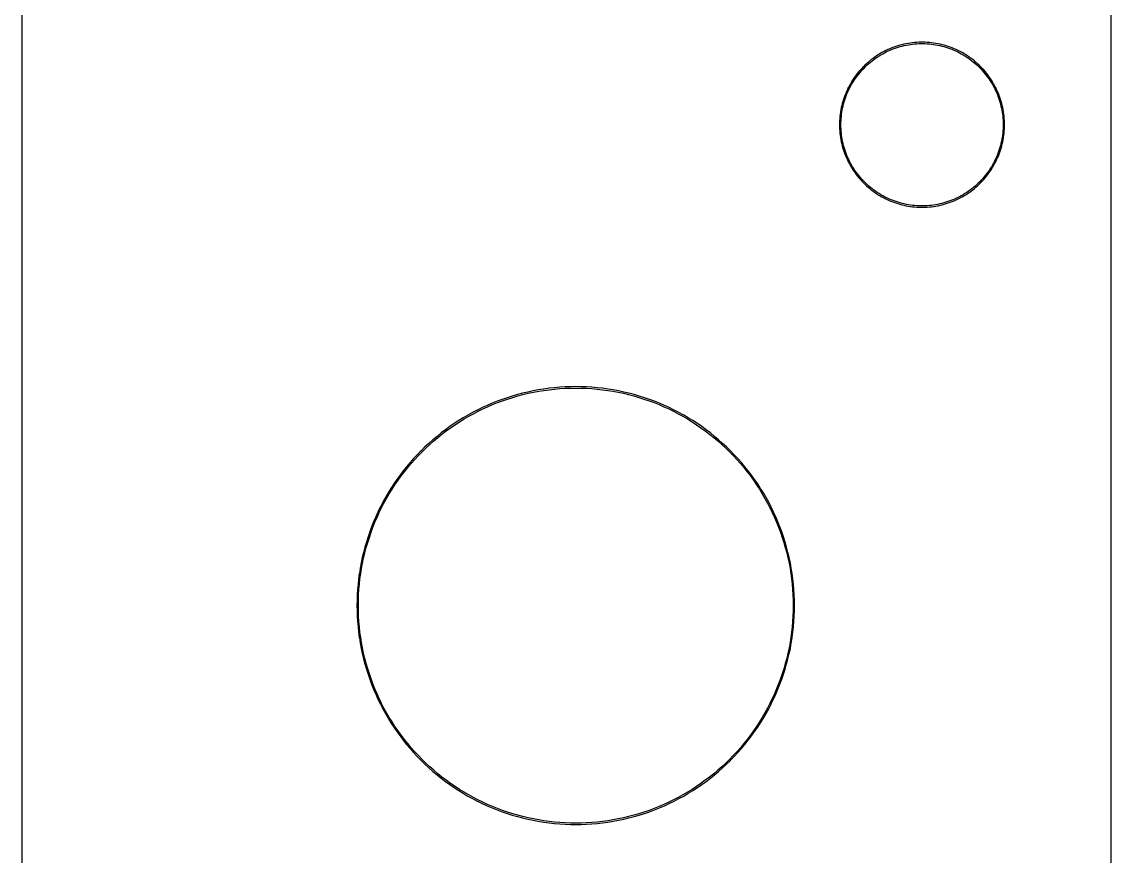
# Model space of a CAD drawing. Extents: x 2 to 22, y 9 to 138.
# Drawn here: x 1.73 to 21.71, y 25.9 to 41.19 of the extents above; entities that cross this region are included whole.
import ezdxf

# ---------------------------------------------------------------- set-up
doc = ezdxf.new("R2010")
doc.units = 0

msp = doc.modelspace()

# ---------------------------------------------------------------- linework, layer by layer
at = {"color": 34, "true_color": 0x008000}
for points in [[(1.7272, 9.25398, 0), (21.70709, 9.25398, 0), (21.70709, 137.75411, 0), (1.7272, 137.75411, 0), (1.7272, 9.25398, 0)], [(18.21764, 40.81678, 0), (18.17878, 40.81575, 0), (18.13991, 40.81373, 0), (18.10105, 40.81068, 0), (18.06243, 40.80662, 0), (18.02358, 40.80154, 0), (18.01965, 40.80092, 0), (17.9813, 40.79482, 0), (17.94295, 40.7877, 0), (17.90485, 40.77984, 0), (17.867, 40.77069, 0), (17.82941, 40.76079, 0), (17.79207, 40.74986, 0), (17.75499, 40.73793, 0), (17.71816, 40.72497, 0), (17.68184, 40.711, 0), (17.64577, 40.69627, 0), (17.6102, 40.68052, 0), (17.5749, 40.664, 0), (17.5401, 40.64649, 0), (17.53656, 40.64468, 0), (17.50227, 40.62614, 0), (17.46849, 40.60684, 0), (17.43522, 40.58652, 0), (17.40245, 40.56568, 0), (17.37019, 40.54359, 0), (17.33843, 40.52098, 0), (17.30746, 40.49736, 0), (17.27723, 40.47298, 0), (17.24726, 40.44783, 0), (17.2183, 40.42217, 0), (17.18985, 40.39551, 0), (17.16217, 40.36808, 0), (17.15936, 40.36527, 0), (17.13243, 40.33706, 0), (17.10602, 40.30836, 0), (17.08062, 40.27891, 0), (17.05573, 40.24893, 0), (17.03184, 40.2182, 0), (17.00874, 40.18696, 0), (16.98638, 40.15495, 0), (16.96505, 40.12243, 0), (16.94422, 40.08941, 0), (16.92466, 40.05589, 0), (16.90561, 40.02185, 0), (16.88758, 39.98731, 0), (16.88577, 39.98377, 0), (16.86876, 39.94872, 0), (16.8525, 39.91316, 0), (16.83726, 39.87735, 0), (16.82304, 39.84127, 0), (16.80957, 39.80469, 0), (16.79713, 39.76762, 0), (16.78569, 39.73054, 0), (16.77527, 39.69294, 0), (16.76589, 39.65535, 0), (16.75725, 39.61725, 0), (16.74963, 39.57889, 0), (16.74327, 39.54054, 0), (16.74266, 39.53662, 0), (16.73707, 39.49827, 0), (16.7325, 39.4594, 0), (16.72894, 39.4208, 0), (16.7264, 39.38192, 0), (16.72488, 39.34282, 0), (16.72437, 39.30395, 0), (16.72488, 39.26509, 0), (16.7264, 39.22598, 0), (16.72894, 39.1871, 0), (16.7325, 39.14851, 0), (16.73707, 39.10964, 0), (16.74266, 39.07128, 0), (16.74327, 39.06736, 0), (16.74963, 39.02901, 0), (16.75725, 38.99066, 0), (16.76589, 38.95256, 0), (16.77527, 38.91496, 0), (16.78569, 38.87737, 0), (16.79713, 38.84029, 0), (16.80957, 38.80321, 0), (16.82304, 38.76663, 0), (16.83726, 38.73055, 0), (16.8525, 38.69475, 0), (16.86876, 38.65919, 0), (16.88577, 38.62413, 0), (16.88758, 38.6206, 0), (16.90561, 38.58605, 0), (16.92466, 38.55202, 0), (16.94422, 38.51849, 0), (16.96505, 38.48547, 0), (16.98638, 38.45295, 0), (17.00874, 38.42095, 0), (17.03184, 38.38971, 0), (17.05573, 38.35898, 0), (17.08062, 38.329, 0), (17.10602, 38.29954, 0), (17.13243, 38.27084, 0), (17.15936, 38.24264, 0), (17.16217, 38.23983, 0), (17.18985, 38.2124, 0), (17.2183, 38.18573, 0), (17.24726, 38.16008, 0), (17.27723, 38.13492, 0), (17.30746, 38.11055, 0), (17.33843, 38.08693, 0), (17.37019, 38.06432, 0), (17.40245, 38.04222, 0), (17.43522, 38.02138, 0), (17.46849, 38.00107, 0), (17.50227, 37.98176, 0), (17.53656, 37.96323, 0), (17.5401, 37.96141, 0), (17.5749, 37.9439, 0), (17.6102, 37.92739, 0), (17.64577, 37.91164, 0), (17.68184, 37.89691, 0), (17.71816, 37.88294, 0), (17.75499, 37.86998, 0), (17.79207, 37.85805, 0), (17.82941, 37.84711, 0), (17.867, 37.83722, 0), (17.90485, 37.82806, 0), (17.94295, 37.8202, 0), (17.9813, 37.81309, 0), (17.98523, 37.81246, 0), (17.98525, 37.81246, 0), (18.01965, 37.80699, 0), (18.02358, 37.80637, 0), (18.06243, 37.80129, 0), (18.10105, 37.79723, 0), (18.13991, 37.79417, 0), (18.17878, 37.79215, 0), (18.21764, 37.79113, 0), (18.25675, 37.79113, 0), (18.29562, 37.79215, 0), (18.33448, 37.79417, 0), (18.37334, 37.79723, 0), (18.41195, 37.80129, 0), (18.45081, 37.80637, 0), (18.45473, 37.80699, 0), (18.48913, 37.81246, 0), (18.48915, 37.81246, 0), (18.49308, 37.81309, 0), (18.53144, 37.8202, 0), (18.56954, 37.82806, 0), (18.60738, 37.83722, 0), (18.64498, 37.84711, 0), (18.68232, 37.85805, 0), (18.7194, 37.86998, 0), (18.75622, 37.88294, 0), (18.79254, 37.89691, 0), (18.82862, 37.91164, 0), (18.86418, 37.92739, 0), (18.89949, 37.9439, 0), (18.93429, 37.96141, 0), (18.93783, 37.96323, 0), (18.97212, 37.98176, 0), (19.0059, 38.00107, 0), (19.03916, 38.02138, 0), (19.07194, 38.04222, 0), (19.10419, 38.06432, 0), (19.13595, 38.08693, 0), (19.16693, 38.11055, 0), (19.19716, 38.13492, 0), (19.22713, 38.16008, 0), (19.25609, 38.18573, 0), (19.28454, 38.2124, 0), (19.31222, 38.23983, 0), (19.31503, 38.24264, 0), (19.34196, 38.27084, 0), (19.36836, 38.29954, 0), (19.39377, 38.329, 0), (19.41866, 38.35898, 0), (19.44254, 38.38971, 0), (19.46565, 38.42095, 0), (19.48801, 38.45295, 0), (19.50934, 38.48547, 0), (19.53016, 38.51849, 0), (19.54973, 38.55202, 0), (19.56878, 38.58605, 0), (19.58681, 38.6206, 0), (19.58861, 38.62413, 0), (19.60563, 38.65919, 0), (19.62189, 38.69475, 0), (19.63713, 38.73055, 0), (19.65135, 38.76663, 0), (19.66482, 38.80321, 0), (19.67726, 38.84029, 0), (19.68869, 38.87737, 0), (19.69911, 38.91496, 0), (19.7085, 38.95256, 0), (19.71714, 38.99066, 0), (19.72476, 39.02901, 0), (19.73111, 39.06736, 0), (19.73173, 39.07128, 0), (19.73732, 39.10964, 0), (19.74189, 39.14851, 0), (19.74545, 39.1871, 0), (19.74799, 39.22598, 0), (19.74951, 39.26509, 0), (19.75002, 39.30395, 0), (19.74951, 39.34282, 0), (19.74799, 39.38192, 0), (19.74545, 39.4208, 0), (19.74189, 39.4594, 0), (19.73732, 39.49827, 0), (19.73173, 39.53662, 0), (19.73111, 39.54054, 0), (19.72476, 39.57889, 0), (19.71714, 39.61725, 0), (19.7085, 39.65535, 0), (19.69911, 39.69294, 0), (19.68869, 39.73054, 0), (19.67726, 39.76762, 0), (19.66482, 39.80469, 0), (19.65135, 39.84127, 0), (19.63713, 39.87735, 0), (19.62189, 39.91316, 0), (19.60563, 39.94872, 0), (19.58861, 39.98377, 0), (19.58681, 39.98731, 0), (19.56878, 40.02185, 0), (19.54973, 40.05589, 0), (19.53016, 40.08941, 0), (19.50934, 40.12243, 0), (19.48801, 40.15495, 0), (19.46565, 40.18696, 0), (19.44254, 40.2182, 0), (19.41866, 40.24893, 0), (19.39377, 40.27891, 0), (19.36836, 40.30836, 0), (19.34196, 40.33706, 0), (19.31503, 40.36527, 0), (19.31222, 40.36808, 0), (19.28454, 40.39551, 0), (19.25609, 40.42217, 0), (19.22713, 40.44783, 0), (19.19716, 40.47298, 0), (19.16693, 40.49736, 0), (19.13595, 40.52098, 0), (19.10419, 40.54359, 0), (19.07194, 40.56568, 0), (19.03916, 40.58652, 0), (19.0059, 40.60684, 0), (18.97212, 40.62614, 0), (18.93783, 40.64468, 0), (18.93429, 40.64649, 0), (18.89949, 40.664, 0), (18.86418, 40.68052, 0), (18.82862, 40.69627, 0), (18.79254, 40.711, 0), (18.75622, 40.72497, 0), (18.7194, 40.73793, 0), (18.68232, 40.74986, 0), (18.64498, 40.76079, 0), (18.60738, 40.77069, 0), (18.56954, 40.77984, 0), (18.53144, 40.7877, 0), (18.49308, 40.79482, 0), (18.45473, 40.80092, 0), (18.45081, 40.80154, 0), (18.41195, 40.80662, 0), (18.37334, 40.81068, 0), (18.33448, 40.81373, 0), (18.29562, 40.81575, 0), (18.25675, 40.81678, 0), (18.21764, 40.81678, 0)], [(18.33448, 37.81958, 0), (18.29562, 37.81754, 0), (18.25675, 37.81653, 0), (18.21764, 37.81653, 0), (18.17878, 37.81754, 0), (18.13991, 37.81958, 0), (18.10105, 37.82262, 0), (18.06243, 37.82669, 0), (18.02371, 37.83175, 0), (17.98914, 37.83724, 0), (17.9508, 37.84436, 0), (17.9127, 37.85223, 0), (17.87484, 37.86137, 0), (17.83726, 37.87128, 0), (17.79992, 37.88219, 0), (17.76284, 37.89414, 0), (17.726, 37.9071, 0), (17.68968, 37.92107, 0), (17.65362, 37.9358, 0), (17.61806, 37.95154, 0), (17.58275, 37.96806, 0), (17.55101, 37.98404, 0), (17.5172, 38.00231, 0), (17.48342, 38.02162, 0), (17.45015, 38.04193, 0), (17.41738, 38.06277, 0), (17.38512, 38.08487, 0), (17.35337, 38.10748, 0), (17.32238, 38.1311, 0), (17.29216, 38.15547, 0), (17.26219, 38.18063, 0), (17.23323, 38.20628, 0), (17.20478, 38.23295, 0), (17.17946, 38.25804, 0), (17.15298, 38.28577, 0), (17.12657, 38.31447, 0), (17.10117, 38.34393, 0), (17.07628, 38.37391, 0), (17.05239, 38.40464, 0), (17.02929, 38.43587, 0), (17.00693, 38.46788, 0), (16.9856, 38.5004, 0), (16.96477, 38.53342, 0), (16.94521, 38.56695, 0), (16.92616, 38.60098, 0), (16.9093, 38.6333, 0), (16.89291, 38.66704, 0), (16.87666, 38.70259, 0), (16.86142, 38.73841, 0), (16.84719, 38.77447, 0), (16.83373, 38.81106, 0), (16.82129, 38.84814, 0), (16.80986, 38.88521, 0), (16.79944, 38.92282, 0), (16.79004, 38.96041, 0), (16.78141, 38.99851, 0), (16.77379, 39.03685, 0), (16.76774, 39.07338, 0), (16.76247, 39.10964, 0), (16.7579, 39.14851, 0), (16.75434, 39.1871, 0), (16.7518, 39.22598, 0), (16.75028, 39.26509, 0), (16.74977, 39.30395, 0), (16.75028, 39.34282, 0), (16.7518, 39.38192, 0), (16.75434, 39.4208, 0), (16.7579, 39.4594, 0), (16.76247, 39.49827, 0), (16.76776, 39.5346, 0), (16.77379, 39.57105, 0), (16.78141, 39.6094, 0), (16.79004, 39.6475, 0), (16.79944, 39.68509, 0), (16.80986, 39.72269, 0), (16.82129, 39.75977, 0), (16.83373, 39.79685, 0), (16.84719, 39.83343, 0), (16.86142, 39.8695, 0), (16.87666, 39.90531, 0), (16.89291, 39.94086, 0), (16.90929, 39.97461, 0), (16.92616, 40.00692, 0), (16.94521, 40.04096, 0), (16.96477, 40.07448, 0), (16.9856, 40.10751, 0), (17.00693, 40.14002, 0), (17.02929, 40.17203, 0), (17.05239, 40.20327, 0), (17.07628, 40.234, 0), (17.10117, 40.26397, 0), (17.12657, 40.29343, 0), (17.15298, 40.32213, 0), (17.17946, 40.34987, 0), (17.20478, 40.37496, 0), (17.23323, 40.40162, 0), (17.26219, 40.42728, 0), (17.29216, 40.45243, 0), (17.32238, 40.47681, 0), (17.35337, 40.50043, 0), (17.38512, 40.52304, 0), (17.41738, 40.54514, 0), (17.45015, 40.56597, 0), (17.48342, 40.58629, 0), (17.5172, 40.60559, 0), (17.55101, 40.62387, 0), (17.58275, 40.63985, 0), (17.61806, 40.65636, 0), (17.65362, 40.67211, 0), (17.68968, 40.68683, 0), (17.726, 40.7008, 0), (17.76284, 40.71376, 0), (17.79992, 40.72571, 0), (17.83726, 40.73663, 0), (17.87484, 40.74653, 0), (17.9127, 40.75568, 0), (17.9508, 40.76355, 0), (17.98914, 40.77066, 0), (18.02375, 40.77616, 0), (18.06243, 40.78121, 0), (18.10105, 40.78528, 0), (18.13991, 40.78833, 0), (18.17878, 40.79036, 0), (18.21764, 40.79137, 0), (18.25675, 40.79137, 0), (18.29562, 40.79036, 0), (18.33448, 40.78833, 0), (18.37334, 40.78528, 0), (18.41195, 40.78121, 0), (18.45064, 40.77616, 0), (18.48524, 40.77066, 0), (18.52358, 40.76355, 0), (18.56168, 40.75568, 0), (18.59954, 40.74653, 0), (18.63713, 40.73663, 0), (18.67447, 40.72571, 0), (18.71155, 40.71376, 0), (18.74838, 40.7008, 0), (18.7847, 40.68683, 0), (18.82077, 40.67211, 0), (18.85633, 40.65636, 0), (18.89164, 40.63985, 0), (18.92323, 40.62394, 0), (18.95719, 40.60559, 0), (18.99097, 40.58629, 0), (19.02424, 40.56597, 0), (19.057, 40.54514, 0), (19.08927, 40.52304, 0), (19.12102, 40.50043, 0), (19.152, 40.47681, 0), (19.18223, 40.45243, 0), (19.2122, 40.42728, 0), (19.24116, 40.40162, 0), (19.26961, 40.37496, 0), (19.29493, 40.34987, 0), (19.32141, 40.32213, 0), (19.34781, 40.29343, 0), (19.37322, 40.26397, 0), (19.39811, 40.234, 0), (19.42199, 40.20327, 0), (19.4451, 40.17203, 0), (19.46746, 40.14002, 0), (19.48879, 40.10751, 0), (19.50962, 40.07448, 0), (19.52918, 40.04096, 0), (19.54823, 40.00692, 0), (19.5651, 39.97461, 0), (19.58148, 39.94086, 0), (19.59772, 39.90531, 0), (19.61297, 39.8695, 0), (19.62719, 39.83343, 0), (19.64066, 39.79685, 0), (19.65309, 39.75977, 0), (19.66453, 39.72269, 0), (19.67495, 39.68509, 0), (19.68434, 39.6475, 0), (19.69297, 39.6094, 0), (19.7006, 39.57105, 0), (19.70656, 39.53507, 0), (19.71192, 39.49827, 0), (19.71649, 39.4594, 0), (19.72005, 39.4208, 0), (19.72259, 39.38192, 0), (19.72411, 39.34282, 0), (19.72462, 39.30395, 0), (19.72411, 39.26509, 0), (19.72259, 39.22598, 0), (19.72005, 39.1871, 0), (19.71649, 39.14851, 0), (19.71192, 39.10964, 0), (19.70657, 39.0729, 0), (19.7006, 39.03685, 0), (19.69297, 38.99851, 0), (19.68434, 38.96041, 0), (19.67495, 38.92282, 0), (19.66453, 38.88521, 0), (19.65309, 38.84814, 0), (19.64066, 38.81106, 0), (19.62719, 38.77447, 0), (19.61297, 38.73841, 0), (19.59772, 38.70259, 0), (19.58148, 38.66704, 0), (19.56509, 38.6333, 0), (19.54823, 38.60098, 0), (19.52918, 38.56695, 0), (19.50962, 38.53342, 0), (19.48879, 38.5004, 0), (19.46746, 38.46788, 0), (19.4451, 38.43587, 0), (19.42199, 38.40464, 0), (19.39811, 38.37391, 0), (19.37322, 38.34393, 0), (19.34781, 38.31447, 0), (19.32141, 38.28577, 0), (19.29493, 38.25804, 0), (19.26961, 38.23295, 0), (19.24116, 38.20628, 0), (19.2122, 38.18063, 0), (19.18223, 38.15547, 0), (19.152, 38.1311, 0), (19.12102, 38.10748, 0), (19.08927, 38.08487, 0), (19.057, 38.06277, 0), (19.02424, 38.04193, 0), (18.99097, 38.02162, 0), (18.95719, 38.00231, 0), (18.92324, 37.98397, 0), (18.89164, 37.96806, 0), (18.85633, 37.95154, 0), (18.82077, 37.9358, 0), (18.7847, 37.92107, 0), (18.74838, 37.9071, 0), (18.71155, 37.89414, 0), (18.67447, 37.88219, 0), (18.63713, 37.87128, 0), (18.59954, 37.86137, 0), (18.56168, 37.85223, 0), (18.52358, 37.84436, 0), (18.48524, 37.83724, 0), (18.45067, 37.83175, 0), (18.41195, 37.82669, 0), (18.37334, 37.82262, 0), (18.33448, 37.81958, 0)], [(11.78915, 34.50157, 0), (11.69085, 34.49801, 0), (11.59306, 34.49193, 0), (11.49502, 34.48354, 0), (11.39748, 34.47288, 0), (11.3002, 34.45967, 0), (11.29628, 34.45905, 0), (11.1995, 34.4433, 0), (11.10298, 34.42526, 0), (11.00697, 34.40494, 0), (10.91147, 34.38234, 0), (10.81647, 34.35745, 0), (10.72224, 34.33001, 0), (10.62851, 34.3003, 0), (10.5358, 34.26829, 0), (10.4436, 34.23426, 0), (10.35267, 34.19768, 0), (10.26224, 34.15907, 0), (10.17309, 34.11818, 0), (10.08494, 34.075, 0), (10.08141, 34.07318, 0), (9.99403, 34.02798, 0), (9.90818, 33.98073, 0), (9.82335, 33.93146, 0), (9.73978, 33.8799, 0), (9.65748, 33.82631, 0), (9.57646, 33.77068, 0), (9.49696, 33.71327, 0), (9.41872, 33.65384, 0), (9.34226, 33.59237, 0), (9.26709, 33.52938, 0), (9.19342, 33.4641, 0), (9.12154, 33.3973, 0), (9.05119, 33.32897, 0), (9.04838, 33.32616, 0), (8.98005, 33.2558, 0), (8.91325, 33.18392, 0), (8.84797, 33.11025, 0), (8.78497, 33.03508, 0), (8.7235, 32.95863, 0), (8.66407, 32.88039, 0), (8.60666, 32.80089, 0), (8.55104, 32.71987, 0), (8.49745, 32.63756, 0), (8.44589, 32.554, 0), (8.39661, 32.46917, 0), (8.34937, 32.38331, 0), (8.30416, 32.29594, 0), (8.30235, 32.2924, 0), (8.25916, 32.20426, 0), (8.21828, 32.11511, 0), (8.17967, 32.02467, 0), (8.14309, 31.93375, 0), (8.10906, 31.84155, 0), (8.07705, 31.74884, 0), (8.04734, 31.65511, 0), (8.0199, 31.56088, 0), (7.99501, 31.46588, 0), (7.97241, 31.37038, 0), (7.95209, 31.27437, 0), (7.93405, 31.17785, 0), (7.9183, 31.08107, 0), (7.91768, 31.07715, 0), (7.90448, 30.97987, 0), (7.89381, 30.88233, 0), (7.88543, 30.78429, 0), (7.87933, 30.6865, 0), (7.87577, 30.5882, 0), (7.8745, 30.49015, 0), (7.87577, 30.39211, 0), (7.87933, 30.29381, 0), (7.88543, 30.19602, 0), (7.89381, 30.09798, 0), (7.90448, 30.00044, 0), (7.91768, 29.90316, 0), (7.9183, 29.89924, 0), (7.93405, 29.80246, 0), (7.95209, 29.70594, 0), (7.97241, 29.60993, 0), (7.99501, 29.51443, 0), (8.0199, 29.41943, 0), (8.04734, 29.3252, 0), (8.07705, 29.23147, 0), (8.10906, 29.13876, 0), (8.14309, 29.04656, 0), (8.17967, 28.95563, 0), (8.21828, 28.8652, 0), (8.25916, 28.77605, 0), (8.30235, 28.68791, 0), (8.30416, 28.68437, 0), (8.34937, 28.59699, 0), (8.39661, 28.51114, 0), (8.44589, 28.42631, 0), (8.49745, 28.34274, 0), (8.55104, 28.26044, 0), (8.60666, 28.17942, 0), (8.66407, 28.09992, 0), (8.7235, 28.02168, 0), (8.78497, 27.94523, 0), (8.84797, 27.87005, 0), (8.91325, 27.79639, 0), (8.98005, 27.7245, 0), (9.04838, 27.65415, 0), (9.05119, 27.65134, 0), (9.12154, 27.58301, 0), (9.19342, 27.51621, 0), (9.26709, 27.45093, 0), (9.34226, 27.38794, 0), (9.41872, 27.32647, 0), (9.49696, 27.26703, 0), (9.57646, 27.20963, 0), (9.65748, 27.154, 0), (9.73978, 27.10041, 0), (9.82335, 27.04885, 0), (9.90818, 26.99957, 0), (9.99403, 26.95233, 0), (10.08141, 26.90712, 0), (10.08494, 26.90531, 0), (10.17309, 26.86213, 0), (10.26224, 26.82124, 0), (10.35267, 26.78263, 0), (10.4436, 26.74605, 0), (10.5358, 26.71202, 0), (10.62851, 26.68001, 0), (10.72224, 26.6503, 0), (10.81647, 26.62286, 0), (10.91147, 26.59797, 0), (11.00697, 26.57537, 0), (11.10298, 26.55505, 0), (11.1995, 26.53701, 0), (11.29628, 26.52126, 0), (11.3002, 26.52064, 0), (11.39748, 26.50744, 0), (11.49502, 26.49677, 0), (11.59306, 26.48839, 0), (11.69085, 26.48229, 0), (11.78915, 26.47873, 0), (11.8872, 26.47746, 0), (11.98524, 26.47873, 0), (12.08354, 26.48229, 0), (12.18133, 26.48839, 0), (12.27937, 26.49677, 0), (12.37691, 26.50744, 0), (12.47419, 26.52064, 0), (12.47811, 26.52126, 0), (12.57489, 26.53701, 0), (12.67141, 26.55505, 0), (12.76742, 26.57537, 0), (12.86292, 26.59797, 0), (12.95792, 26.62286, 0), (13.05215, 26.6503, 0), (13.14588, 26.68001, 0), (13.23859, 26.71202, 0), (13.33079, 26.74605, 0), (13.42172, 26.78263, 0), (13.51215, 26.82124, 0), (13.6013, 26.86213, 0), (13.68944, 26.90531, 0), (13.69298, 26.90712, 0), (13.78036, 26.95233, 0), (13.86621, 26.99957, 0), (13.95104, 27.04885, 0), (14.03461, 27.10041, 0), (14.11691, 27.154, 0), (14.19793, 27.20963, 0), (14.27743, 27.26703, 0), (14.35567, 27.32647, 0), (14.43212, 27.38794, 0), (14.5073, 27.45093, 0), (14.58096, 27.51621, 0), (14.65285, 27.58301, 0), (14.7232, 27.65134, 0), (14.72601, 27.65415, 0), (14.79434, 27.7245, 0), (14.86114, 27.79639, 0), (14.92642, 27.87005, 0), (14.98941, 27.94523, 0), (15.05088, 28.02168, 0), (15.11032, 28.09992, 0), (15.16772, 28.17942, 0), (15.22335, 28.26044, 0), (15.27694, 28.34274, 0), (15.3285, 28.42631, 0), (15.37778, 28.51114, 0), (15.42502, 28.59699, 0), (15.47023, 28.68437, 0), (15.47204, 28.68791, 0), (15.51522, 28.77605, 0), (15.55611, 28.8652, 0), (15.59472, 28.95563, 0), (15.6313, 29.04656, 0), (15.66533, 29.13876, 0), (15.69734, 29.23147, 0), (15.72705, 29.3252, 0), (15.75449, 29.41943, 0), (15.77938, 29.51443, 0), (15.80198, 29.60993, 0), (15.8223, 29.70594, 0), (15.84034, 29.80246, 0), (15.85609, 29.89924, 0), (15.85671, 29.90316, 0), (15.86991, 30.00044, 0), (15.88058, 30.09798, 0), (15.88896, 30.19602, 0), (15.89506, 30.29381, 0), (15.89862, 30.39211, 0), (15.89989, 30.49015, 0), (15.89862, 30.5882, 0), (15.89506, 30.6865, 0), (15.88896, 30.78429, 0), (15.88058, 30.88233, 0), (15.86991, 30.97987, 0), (15.85671, 31.07715, 0), (15.85609, 31.08107, 0), (15.84034, 31.17785, 0), (15.8223, 31.27437, 0), (15.80198, 31.37038, 0), (15.77938, 31.46588, 0), (15.75449, 31.56088, 0), (15.72705, 31.65511, 0), (15.69734, 31.74884, 0), (15.66533, 31.84155, 0), (15.6313, 31.93375, 0), (15.59472, 32.02467, 0), (15.55611, 32.11511, 0), (15.51522, 32.20426, 0), (15.47204, 32.2924, 0), (15.47023, 32.29594, 0), (15.42502, 32.38331, 0), (15.37778, 32.46917, 0), (15.3285, 32.554, 0), (15.27694, 32.63756, 0), (15.22335, 32.71987, 0), (15.16772, 32.80089, 0), (15.11032, 32.88039, 0), (15.05088, 32.95863, 0), (14.98941, 33.03508, 0), (14.92642, 33.11025, 0), (14.86114, 33.18392, 0), (14.79434, 33.2558, 0), (14.72601, 33.32616, 0), (14.7232, 33.32897, 0), (14.65285, 33.3973, 0), (14.58096, 33.4641, 0), (14.5073, 33.52938, 0), (14.43212, 33.59237, 0), (14.35567, 33.65384, 0), (14.27743, 33.71327, 0), (14.19793, 33.77068, 0), (14.11691, 33.82631, 0), (14.03461, 33.8799, 0), (13.95104, 33.93146, 0), (13.86621, 33.98073, 0), (13.78036, 34.02798, 0), (13.69298, 34.07318, 0), (13.68944, 34.075, 0), (13.6013, 34.11818, 0), (13.51215, 34.15907, 0), (13.42172, 34.19768, 0), (13.33079, 34.23426, 0), (13.23859, 34.26829, 0), (13.14588, 34.3003, 0), (13.05215, 34.33001, 0), (12.95792, 34.35745, 0), (12.86292, 34.38234, 0), (12.76742, 34.40494, 0), (12.67141, 34.42526, 0), (12.57489, 34.4433, 0), (12.47811, 34.45905, 0), (12.47419, 34.45967, 0), (12.37691, 34.47288, 0), (12.27937, 34.48354, 0), (12.18133, 34.49193, 0), (12.08354, 34.49801, 0), (11.98524, 34.50157, 0), (11.8872, 34.50285, 0), (11.78915, 34.50157, 0)], [(12.08354, 26.50769, 0), (11.98524, 26.50413, 0), (11.8872, 26.50286, 0), (11.78915, 26.50413, 0), (11.69085, 26.50769, 0), (11.59306, 26.51378, 0), (11.49502, 26.52217, 0), (11.39748, 26.53283, 0), (11.30093, 26.54594, 0), (11.20735, 26.56117, 0), (11.11083, 26.5792, 0), (11.01482, 26.59952, 0), (10.91932, 26.62213, 0), (10.82432, 26.64702, 0), (10.73009, 26.67445, 0), (10.63636, 26.70417, 0), (10.54365, 26.73618, 0), (10.45145, 26.77021, 0), (10.36051, 26.80679, 0), (10.27009, 26.8454, 0), (10.18094, 26.88629, 0), (10.09395, 26.92891, 0), (10.00896, 26.97288, 0), (9.92311, 27.02012, 0), (9.83827, 27.0694, 0), (9.7547, 27.12096, 0), (9.6724, 27.17455, 0), (9.59139, 27.23018, 0), (9.51188, 27.28758, 0), (9.43365, 27.34702, 0), (9.3572, 27.40849, 0), (9.28201, 27.47148, 0), (9.20836, 27.53676, 0), (9.13646, 27.60356, 0), (9.06755, 27.6705, 0), (9.0006, 27.73943, 0), (8.9338, 27.81132, 0), (8.86852, 27.88498, 0), (8.80552, 27.96016, 0), (8.74405, 28.03661, 0), (8.68462, 28.11485, 0), (8.62722, 28.19435, 0), (8.57159, 28.27537, 0), (8.518, 28.35767, 0), (8.46644, 28.44124, 0), (8.41716, 28.52607, 0), (8.36992, 28.61192, 0), (8.32594, 28.69691, 0), (8.28332, 28.7839, 0), (8.24244, 28.87305, 0), (8.20383, 28.96348, 0), (8.16724, 29.05441, 0), (8.13322, 29.14661, 0), (8.10121, 29.23932, 0), (8.07149, 29.33305, 0), (8.04406, 29.42728, 0), (8.01917, 29.52228, 0), (7.99656, 29.61778, 0), (7.97624, 29.71379, 0), (7.95821, 29.81031, 0), (7.94298, 29.90389, 0), (7.92987, 30.00044, 0), (7.91921, 30.09798, 0), (7.91083, 30.19602, 0), (7.90473, 30.29381, 0), (7.90117, 30.39211, 0), (7.8999, 30.49015, 0), (7.90117, 30.5882, 0), (7.90473, 30.6865, 0), (7.91083, 30.78429, 0), (7.91921, 30.88233, 0), (7.92987, 30.97987, 0), (7.94298, 31.07642, 0), (7.95821, 31.17, 0), (7.97624, 31.26652, 0), (7.99656, 31.36253, 0), (8.01917, 31.45803, 0), (8.04406, 31.55303, 0), (8.07149, 31.64726, 0), (8.10121, 31.74099, 0), (8.13322, 31.8337, 0), (8.16724, 31.9259, 0), (8.20383, 32.01683, 0), (8.24244, 32.10725, 0), (8.28332, 32.19641, 0), (8.32594, 32.2834, 0), (8.36992, 32.36839, 0), (8.41716, 32.45424, 0), (8.46644, 32.53907, 0), (8.518, 32.62263, 0), (8.57159, 32.70494, 0), (8.62722, 32.78596, 0), (8.68462, 32.86546, 0), (8.74405, 32.9437, 0), (8.80552, 33.02015, 0), (8.86852, 33.09532, 0), (8.9338, 33.16899, 0), (9.0006, 33.24087, 0), (9.06755, 33.30981, 0), (9.13646, 33.37675, 0), (9.20836, 33.44355, 0), (9.28201, 33.50883, 0), (9.3572, 33.57182, 0), (9.43365, 33.63329, 0), (9.51188, 33.69272, 0), (9.59139, 33.75013, 0), (9.6724, 33.80576, 0), (9.7547, 33.85935, 0), (9.83827, 33.91091, 0), (9.92311, 33.96018, 0), (10.00896, 34.00743, 0), (10.0943, 34.05158, 0), (10.18094, 34.09402, 0), (10.27009, 34.13491, 0), (10.36051, 34.17352, 0), (10.45145, 34.21009, 0), (10.54365, 34.24413, 0), (10.63636, 34.27614, 0), (10.73009, 34.30586, 0), (10.82432, 34.33329, 0), (10.91932, 34.35817, 0), (11.01482, 34.38078, 0), (11.11083, 34.40111, 0), (11.20735, 34.41914, 0), (11.30093, 34.43437, 0), (11.39748, 34.44748, 0), (11.49502, 34.45814, 0), (11.59306, 34.46653, 0), (11.69085, 34.47262, 0), (11.78915, 34.47618, 0), (11.8872, 34.47744, 0), (11.98524, 34.47618, 0), (12.08354, 34.47262, 0), (12.18133, 34.46653, 0), (12.27937, 34.45814, 0), (12.37691, 34.44748, 0), (12.47346, 34.43437, 0), (12.56704, 34.41914, 0), (12.66356, 34.40111, 0), (12.75957, 34.38078, 0), (12.85507, 34.35817, 0), (12.95007, 34.33329, 0), (13.0443, 34.30586, 0), (13.13803, 34.27614, 0), (13.23074, 34.24413, 0), (13.32294, 34.21009, 0), (13.41387, 34.17352, 0), (13.5043, 34.13491, 0), (13.59345, 34.09402, 0), (13.68009, 34.05158, 0), (13.76543, 34.00743, 0), (13.85128, 33.96018, 0), (13.93611, 33.91091, 0), (14.01968, 33.85935, 0), (14.10198, 33.80576, 0), (14.183, 33.75013, 0), (14.2625, 33.69272, 0), (14.34074, 33.63329, 0), (14.41719, 33.57182, 0), (14.49237, 33.50883, 0), (14.56603, 33.44355, 0), (14.63792, 33.37675, 0), (14.70684, 33.30981, 0), (14.77379, 33.24087, 0), (14.84059, 33.16899, 0), (14.90587, 33.09532, 0), (14.96886, 33.02015, 0), (15.03033, 32.9437, 0), (15.08977, 32.86546, 0), (15.14717, 32.78596, 0), (15.2028, 32.70494, 0), (15.25639, 32.62263, 0), (15.30795, 32.53907, 0), (15.35723, 32.45424, 0), (15.40447, 32.36839, 0), (15.44844, 32.2834, 0), (15.49106, 32.19641, 0), (15.53195, 32.10725, 0), (15.57056, 32.01683, 0), (15.60714, 31.9259, 0), (15.64117, 31.8337, 0), (15.67318, 31.74099, 0), (15.7029, 31.64726, 0), (15.73033, 31.55303, 0), (15.75522, 31.45803, 0), (15.77783, 31.36253, 0), (15.79815, 31.26652, 0), (15.81618, 31.17, 0), (15.83141, 31.07643, 0), (15.84451, 30.97987, 0), (15.85518, 30.88233, 0), (15.86356, 30.78429, 0), (15.86966, 30.6865, 0), (15.87322, 30.5882, 0), (15.87449, 30.49015, 0), (15.87322, 30.39211, 0), (15.86966, 30.29381, 0), (15.86356, 30.19602, 0), (15.85518, 30.09798, 0), (15.84451, 30.00044, 0), (15.83141, 29.90388, 0), (15.81618, 29.81031, 0), (15.79815, 29.71379, 0), (15.77783, 29.61778, 0), (15.75522, 29.52228, 0), (15.73033, 29.42728, 0), (15.7029, 29.33305, 0), (15.67318, 29.23932, 0), (15.64117, 29.14661, 0), (15.60714, 29.05441, 0), (15.57056, 28.96348, 0), (15.53195, 28.87305, 0), (15.49106, 28.7839, 0), (15.44844, 28.69691, 0), (15.40447, 28.61192, 0), (15.35723, 28.52607, 0), (15.30795, 28.44124, 0), (15.25639, 28.35767, 0), (15.2028, 28.27537, 0), (15.14717, 28.19435, 0), (15.08977, 28.11485, 0), (15.03033, 28.03661, 0), (14.96886, 27.96016, 0), (14.90587, 27.88498, 0), (14.84059, 27.81132, 0), (14.77379, 27.73943, 0), (14.70684, 27.67051, 0), (14.63792, 27.60356, 0), (14.56603, 27.53676, 0), (14.49237, 27.47148, 0), (14.41719, 27.40849, 0), (14.34074, 27.34702, 0), (14.2625, 27.28758, 0), (14.183, 27.23018, 0), (14.10198, 27.17455, 0), (14.01968, 27.12096, 0), (13.93611, 27.0694, 0), (13.85128, 27.02012, 0), (13.76543, 26.97288, 0), (13.68044, 26.92891, 0), (13.59345, 26.88629, 0), (13.5043, 26.8454, 0), (13.41387, 26.80679, 0), (13.32294, 26.77021, 0), (13.23074, 26.73618, 0), (13.13803, 26.70417, 0), (13.0443, 26.67445, 0), (12.95007, 26.64702, 0), (12.85507, 26.62213, 0), (12.75957, 26.59952, 0), (12.66356, 26.5792, 0), (12.56704, 26.56117, 0), (12.47346, 26.54594, 0), (12.37691, 26.53283, 0), (12.27937, 26.52217, 0), (12.18133, 26.51378, 0), (12.08354, 26.50769, 0)]]:
    msp.add_polyline3d(points, close=True, dxfattribs=at)
at = {"color": 5, "true_color": 0x0000ff}
msp.add_polyline3d([(1.7272, 137.7541, 0), (1.7272, 9.25398, 0), (21.70709, 9.25398, 0), (21.70709, 9.25398, 0), (21.70709, 57.40476, 0)], dxfattribs=at)

doc.saveas('drawing.dxf')
